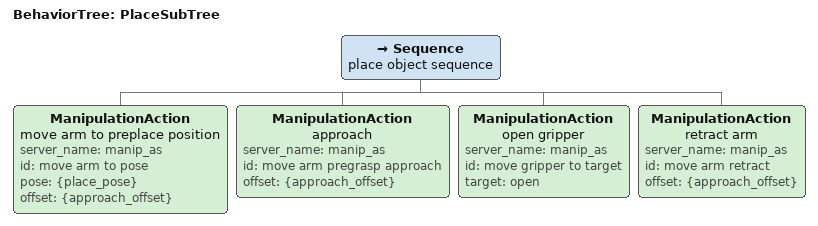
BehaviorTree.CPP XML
<root>
  <!--
  inputs:
    - place_pose
    - approach_offset
  -->
  <BehaviorTree ID="PlaceSubTree">

    <Sequence name="place object sequence">

      <ManipulationAction
        name="move arm to preplace position"
        server_name="manip_as"
        id="move arm to pose"
        pose="{place_pose}"
        offset="{approach_offset}"
      />

      <ManipulationAction
        name="approach"
        server_name="manip_as"
        id="move arm pregrasp approach"
        offset="{approach_offset}"
      />

      <ManipulationAction
        name="open gripper"
        server_name="manip_as"
        id="move gripper to target"
        target="open"
      />

      <ManipulationAction
        name="retract arm"
        server_name="manip_as"
        id="move arm retract"
        offset="{approach_offset}"
      />

    </Sequence>
  </BehaviorTree>

</root>
